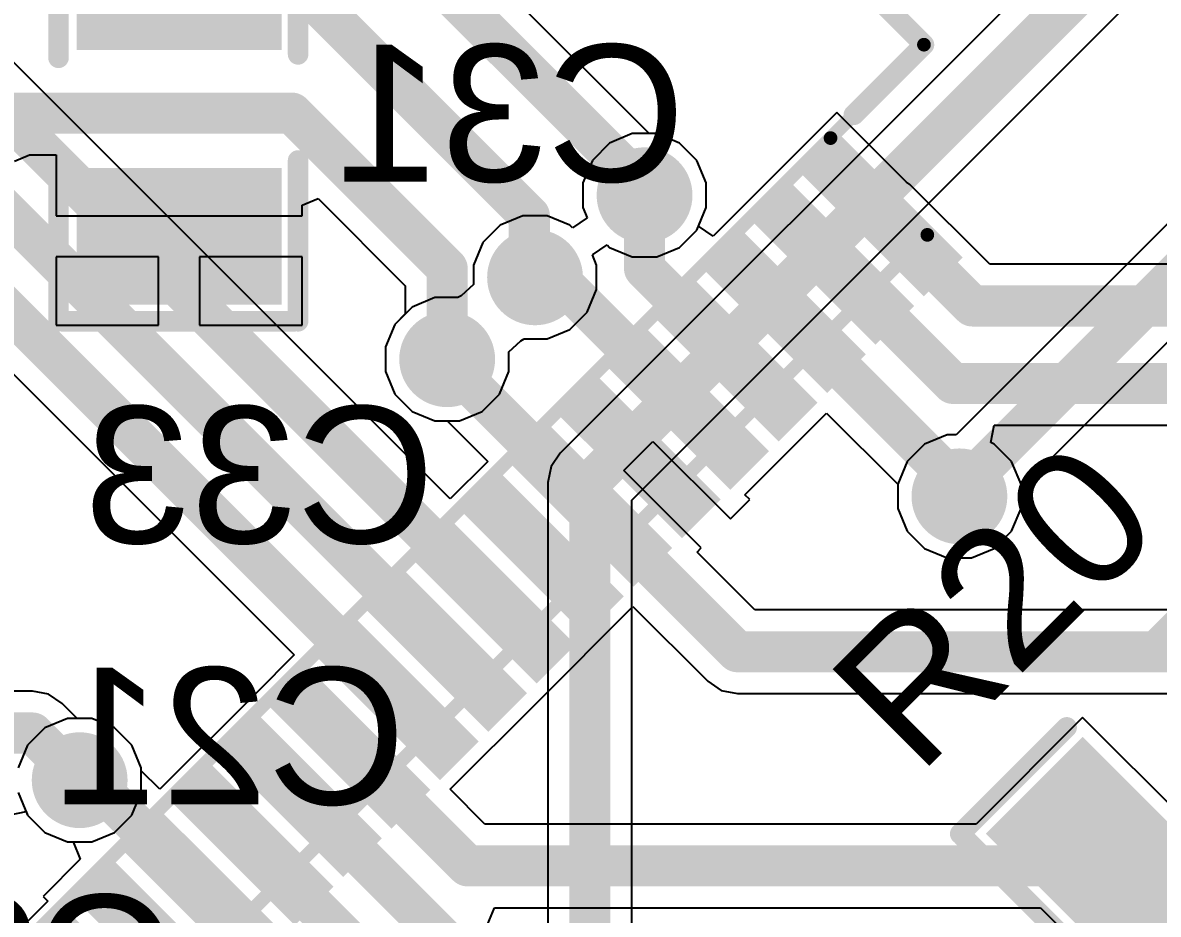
# Model space of a CAD drawing. Header units: millimetres. Extents: x 95 to 305, y 96 to 295.
# Drawn here: x 203.46 to 211.75, y 139.25 to 145.76 of the extents above; entities that cross this region are included whole.
import ezdxf

# ---------------------------------------------------------------- set-up
doc = ezdxf.new("R2010")
doc.units = ezdxf.units.MM
for name, color, linetype in [('BottomLayer', 5, 'Continuous'), ('BottomOverlay', 54, 'Continuous'), ('BottomPaste', 16, 'Continuous'), ('BottomSolder', 6, 'Continuous'), ('Mechanical11', 56, 'Continuous'), ('TopLayer', 1, 'Continuous'), ('TopOverlay', 2, 'Continuous'), ('TopPaste', 8, 'Continuous'), ('TopSolder', 216, 'Continuous'), ('ViaHoleLayer', 16, 'Continuous')]:
    doc.layers.add(name, color=color, linetype=linetype)
doc.styles.add('Arial', font='arial.ttf', dxfattribs={"height": 0.2})

# ---------------------------------------------------------------- blocks, each defined once
blk = doc.blocks.new('LQFP100_66')
at = {"layer": 'TopLayer'}
for points in [[(-7.14999967, 1.64999924), (-7.14999967, 1.34999984), (-8.34999981, 1.34999984), (-8.34999981, 1.64999924)], [(-7.14999967, 1.15000024), (-7.14999967, 0.8500008399999999), (-8.34999981, 0.8500008399999999), (-8.34999981, 1.15000024)], [(-7.14999967, 0.65000124), (-7.14999967, 0.35000184), (-8.34999981, 0.35000184), (-8.34999981, 0.65000124)], [(-7.14999967, 0.15000224), (-7.14999967, -0.1499971599999999), (-8.34999981, -0.14999716), (-8.34999981, 0.15000224)], [(-7.14999967, -0.34999676), (-7.14999967, -0.6499961599999999), (-8.34999981, -0.6499961599999999), (-8.34999981, -0.34999676)], [(-7.14999967, -0.8499957599999999), (-7.14999967, -1.14999516), (-8.34999981, -1.14999516), (-8.34999981, -0.8499957599999999)], [(-7.14999967, -1.34999476), (-7.14999967, -1.64999416), (-8.34999981, -1.64999416), (-8.34999981, -1.34999476)], [(-7.14999967, -1.84999376), (-7.14999967, -2.14999316), (-8.34999981, -2.14999316), (-8.34999981, -1.84999376)], [(-7.14999967, -2.34999276), (-7.14999967, -2.64999216), (-8.34999981, -2.64999216), (-8.34999981, -2.34999276)], [(-7.14999967, -2.84999176), (-7.14999967, -3.14999116), (-8.34999981, -3.14999116), (-8.34999981, -2.84999176)], [(-7.14999967, -3.349990759999999), (-7.14999967, -3.64999016), (-8.34999981, -3.64999016), (-8.34999981, -3.349990759999999)], [(-7.14999967, -3.84998976), (-7.14999967, -4.14998916), (-8.34999981, -4.14998916), (-8.34999981, -3.84998976)], [(-7.14999967, -4.34998876), (-7.14999967, -4.649988159999999), (-8.34999981, -4.649988159999999), (-8.34999981, -4.34998876)], [(-7.14999967, -4.849987759999999), (-7.14999967, -5.149987159999999), (-8.34999981, -5.149987159999999), (-8.34999981, -4.849987759999999)], [(-7.14999967, -5.349986759999999), (-7.14999967, -5.64998616), (-8.34999981, -5.64998616), (-8.34999981, -5.349986759999999)], [(-7.14999967, -5.84998576), (-7.14999967, -6.149985159999999), (-8.34999981, -6.149985159999999), (-8.34999981, -5.84998576)]]:
    blk.add_hatch(color=1, dxfattribs=at).paths.add_polyline_path(points)
at = {"layer": 'TopPaste'}
for points in [[(-7.14999967, 1.64999924), (-7.14999967, 1.34999984), (-8.34999981, 1.34999984), (-8.34999981, 1.64999924)], [(-7.14999967, 1.15000024), (-7.14999967, 0.8500008399999999), (-8.34999981, 0.8500008399999999), (-8.34999981, 1.15000024)], [(-7.14999967, 0.65000124), (-7.14999967, 0.35000184), (-8.34999981, 0.35000184), (-8.34999981, 0.65000124)], [(-7.14999967, 0.15000224), (-7.14999967, -0.1499971599999999), (-8.34999981, -0.14999716), (-8.34999981, 0.15000224)], [(-7.14999967, -0.34999676), (-7.14999967, -0.6499961599999999), (-8.34999981, -0.6499961599999999), (-8.34999981, -0.34999676)], [(-7.14999967, -0.8499957599999999), (-7.14999967, -1.14999516), (-8.34999981, -1.14999516), (-8.34999981, -0.8499957599999999)], [(-7.14999967, -1.34999476), (-7.14999967, -1.64999416), (-8.34999981, -1.64999416), (-8.34999981, -1.34999476)], [(-7.14999967, -1.84999376), (-7.14999967, -2.14999316), (-8.34999981, -2.14999316), (-8.34999981, -1.84999376)], [(-7.14999967, -2.34999276), (-7.14999967, -2.64999216), (-8.34999981, -2.64999216), (-8.34999981, -2.34999276)], [(-7.14999967, -2.84999176), (-7.14999967, -3.14999116), (-8.34999981, -3.14999116), (-8.34999981, -2.84999176)], [(-7.14999967, -3.349990759999999), (-7.14999967, -3.64999016), (-8.34999981, -3.64999016), (-8.34999981, -3.349990759999999)], [(-7.14999967, -3.84998976), (-7.14999967, -4.14998916), (-8.34999981, -4.14998916), (-8.34999981, -3.84998976)], [(-7.14999967, -4.34998876), (-7.14999967, -4.649988159999999), (-8.34999981, -4.649988159999999), (-8.34999981, -4.34998876)], [(-7.14999967, -4.849987759999999), (-7.14999967, -5.149987159999999), (-8.34999981, -5.149987159999999), (-8.34999981, -4.849987759999999)], [(-7.14999967, -5.349986759999999), (-7.14999967, -5.64998616), (-8.34999981, -5.64998616), (-8.34999981, -5.349986759999999)], [(-7.14999967, -5.84998576), (-7.14999967, -6.149985159999999), (-8.34999981, -6.149985159999999), (-8.34999981, -5.84998576)]]:
    blk.add_hatch(color=8, dxfattribs=at).paths.add_polyline_path(points)
at = {"layer": 'TopSolder'}
for points in [[(-7.09999977, 2.19999814), (-7.09999977, 1.79999894), (-8.39999971, 1.79999894), (-8.39999971, 2.19999814)], [(-7.09999977, 1.69999914), (-7.09999977, 1.29999994), (-8.39999971, 1.29999994), (-8.39999971, 1.69999914)], [(-7.09999977, 1.20000014), (-7.09999977, 0.8000009399999999), (-8.39999971, 0.8000009399999999), (-8.39999971, 1.20000014)], [(-7.09999977, 0.7000011399999999), (-7.09999977, 0.30000194), (-8.39999971, 0.3000019399999999), (-8.39999971, 0.7000011399999999)], [(-7.09999977, 0.2000021400000001), (-7.09999977, -0.1999970599999999), (-8.39999971, -0.19999706), (-8.39999971, 0.2000021399999999)], [(-7.09999977, -0.29999686), (-7.09999977, -0.69999606), (-8.39999971, -0.69999606), (-8.39999971, -0.29999686)], [(-7.09999977, -0.79999586), (-7.09999977, -1.19999506), (-8.39999971, -1.19999506), (-8.39999971, -0.79999586)], [(-7.09999977, -1.29999486), (-7.09999977, -1.69999406), (-8.39999971, -1.69999406), (-8.39999971, -1.29999486)], [(-7.09999977, -1.79999386), (-7.09999977, -2.19999306), (-8.39999971, -2.19999306), (-8.39999971, -1.79999386)], [(-7.09999977, -2.29999286), (-7.09999977, -2.69999206), (-8.39999971, -2.69999206), (-8.39999971, -2.29999286)], [(-7.09999977, -2.79999186), (-7.09999977, -3.19999106), (-8.39999971, -3.19999106), (-8.39999971, -2.79999186)], [(-7.09999977, -3.29999086), (-7.09999977, -3.69999006), (-8.39999971, -3.69999006), (-8.39999971, -3.29999086)], [(-7.09999977, -3.79998986), (-7.09999977, -4.19998906), (-8.39999971, -4.19998906), (-8.39999971, -3.79998986)], [(-7.09999977, -4.29998886), (-7.09999977, -4.69998806), (-8.39999971, -4.69998806), (-8.39999971, -4.29998886)], [(-7.09999977, -4.79998786), (-7.09999977, -5.19998706), (-8.39999971, -5.19998706), (-8.39999971, -4.79998786)], [(-7.09999977, -5.29998686), (-7.09999977, -5.69998606), (-8.39999971, -5.69998606), (-8.39999971, -5.29998686)], [(-7.09999977, -5.79998586), (-7.09999977, -6.199985059999999), (-8.39999971, -6.199985059999999), (-8.39999971, -5.79998586)]]:
    blk.add_hatch(color=216, dxfattribs=at).paths.add_polyline_path(points)
at = {"layer": 'Mechanical11', "const_width": 0.0999998}
for points in [[(-7.099998499999999, 7.100003579999999), (-7.099998499999999, -7.099998499999999)], [(-8.0999965, 6.13500424), (-8.099993959999999, -6.13499408)], [(-7.099995959999999, -6.13499408), (-8.099993959999999, -6.13499408)], [(7.100003579999999, -7.099998499999999), (-7.099998499999999, -7.099998499999999)]]:
    blk.add_lwpolyline(points, dxfattribs=at)
at = {"layer": 'Mechanical11', "const_width": 0.0499999}
for points in [[(-8.124992639999999, -6.13499408, 1), (-8.07499528, -6.13499408, 1)], [(-8.124992639999999, -6.13499408, 1), (-8.07499528, -6.13499408, 1)], [(-7.124994640000001, -6.13499408, 1), (-7.074997279999999, -6.13499408, 1)], [(-7.124997179999999, -7.099998499999999, 1), (-7.074999819999999, -7.099998499999999, 1)], [(-7.124997179999999, -7.099998499999999, 1), (-7.074999819999999, -7.099998499999999, 1)]]:
    blk.add_lwpolyline(points, format="xyb", close=True, dxfattribs=at)
at = {"layer": 'TopOverlay', "const_width": 0.1499997}
for points in [[(-7.1001636, -6.37516378), (-7.1001636, -7.1001636)], [(-6.37516378, -7.1001636), (-7.1001636, -7.1001636)]]:
    blk.add_lwpolyline(points, dxfattribs=at)
at = {"layer": 'TopOverlay', "const_width": 0.07499858}
for points in [[(-7.137664159999999, -6.37516378, 1), (-7.06266304, -6.37516378, 1)], [(-7.137664159999999, -7.1001636, 1), (-7.06266304, -7.1001636, 1)], [(-7.137664159999999, -7.1001636, 1), (-7.06266304, -7.1001636, 1)]]:
    blk.add_lwpolyline(points, format="xyb", close=True, dxfattribs=at)
blk = doc.blocks.new('RES0805_118')
at = {"layer": 'TopLayer'}
for points in [[(-1.38780139, 0.6782968399999999), (-0.4878006499999999, 0.6782968399999999), (-0.4878006499999999, -0.7187031599999999), (-1.38780139, -0.7187031599999999)], [(0.49219993, 0.67829938), (1.39220067, 0.67829938), (1.39220067, -0.7187006199999999), (0.49219993, -0.7187006199999999)]]:
    blk.add_hatch(color=1, dxfattribs=at).paths.add_polyline_path(points)
at = {"layer": 'TopPaste'}
for points in [[(-1.38780139, 0.6782968399999999), (-0.4878006499999999, 0.6782968399999999), (-0.4878006499999999, -0.7187031599999999), (-1.38780139, -0.7187031599999999)], [(0.49219993, 0.67829938), (1.39220067, 0.67829938), (1.39220067, -0.7187006199999999), (0.49219993, -0.7187006199999999)]]:
    blk.add_hatch(color=8, dxfattribs=at).paths.add_polyline_path(points)
at = {"layer": 'TopSolder'}
for points in [[(-1.43780129, 0.72829674), (-0.43780075, 0.72829674), (-0.43780075, -0.76870306), (-1.43780129, -0.76870306)], [(0.44220003, 0.72829928), (1.44220057, 0.72829928), (1.44220057, -0.76870052), (0.44220003, -0.76870052)]]:
    blk.add_hatch(color=216, dxfattribs=at).paths.add_polyline_path(points)
at = {"layer": 'TopOverlay', "const_width": 0.1499997}
for points in [[(-0.47500032, 0.8500008399999999), (-1.5750032, 0.8500008399999999)], [(1.5750032, 0.8500008399999999), (0.47500032, 0.8500008399999999)], [(-1.57500066, -0.87499952), (-1.57500066, 0.8249970799999999)], [(1.57500066, -0.87499952), (1.57500066, 0.8249970799999999)], [(-0.4499991, -0.90000074), (-1.57500066, -0.90000074)], [(1.57500066, -0.90000074), (0.47500032, -0.90000074)]]:
    blk.add_lwpolyline(points, dxfattribs=at)
at = {"layer": 'TopOverlay', "const_width": 0.07499858}
for points in [[(-1.61250376, 0.8500008399999999, 1), (-1.53750264, 0.8500008399999999, 1)], [(-0.5125008799999999, 0.8500008399999999, 1), (-0.43749976, 0.8500008399999999, 1)], [(0.43749976, 0.8500008399999999, 1), (0.5125008799999999, 0.8500008399999999, 1)], [(1.53750264, 0.8500008399999999, 1), (1.61250376, 0.8500008399999999, 1)], [(-1.61250122, 0.8249970799999999, 1), (-1.5375001, 0.8249970799999999, 1)], [(1.5375001, 0.8249970799999999, 1), (1.61250122, 0.8249970799999999, 1)], [(-1.61250122, -0.87499952, 1), (-1.5375001, -0.87499952, 1)], [(-1.61250122, -0.90000074, 1), (-1.5375001, -0.90000074, 1)], [(-0.4874996599999999, -0.90000074, 1), (-0.41249854, -0.90000074, 1)], [(0.43749976, -0.90000074, 1), (0.5125008799999999, -0.90000074, 1)], [(1.5375001, -0.87499952, 1), (1.61250122, -0.87499952, 1)], [(1.5375001, -0.90000074, 1), (1.61250122, -0.90000074, 1)]]:
    blk.add_lwpolyline(points, format="xyb", close=True, dxfattribs=at)
blk = doc.blocks.new('CAP0805_B_171')
at = {"layer": 'BottomLayer'}
for points in [[(-1.37900029, 0.69250306), (-0.47899955, 0.69250306), (-0.47899955, -0.70449694), (-1.37900029, -0.70449694)], [(0.48100107, 0.69250306), (1.38100181, 0.69250306), (1.38100181, -0.70449694), (0.48100107, -0.70449694)]]:
    blk.add_hatch(color=5, dxfattribs=at).paths.add_polyline_path(points)
at = {"layer": 'BottomPaste'}
for points in [[(-1.37900029, 0.69250306), (-0.47899955, 0.69250306), (-0.47899955, -0.70449694), (-1.37900029, -0.70449694)], [(0.48100107, 0.69250306), (1.38100181, 0.69250306), (1.38100181, -0.70449694), (0.48100107, -0.70449694)]]:
    blk.add_hatch(color=16, dxfattribs=at).paths.add_polyline_path(points)
at = {"layer": 'BottomSolder'}
for points in [[(-1.42900019, 0.7425029599999999), (-0.42899965, 0.7425029599999999), (-0.42899965, -0.75449684), (-1.42900019, -0.75449684)], [(0.4310011699999999, 0.7425029599999999), (1.43100171, 0.7425029599999999), (1.43100171, -0.75449684), (0.4310011699999999, -0.75449684)]]:
    blk.add_hatch(color=6, dxfattribs=at).paths.add_polyline_path(points)
at = {"layer": 'BottomOverlay', "const_width": 0.1499997}
for points in [[(-1.55000198, 0.8750020599999999), (-0.37500052, 0.8750020599999999)], [(-1.54999944, 0.8500008399999999), (-1.54999944, -0.8499983)], [(0.37500052, 0.8750045999999999), (1.54999944, 0.8750045999999999)], [(1.54999944, 0.85000338), (1.54999944, -0.8499983)], [(-1.55000198, -0.8750020599999999), (-0.37500052, -0.8750020599999999)], [(0.3999992, -0.87499952), (1.54999944, -0.87499952)]]:
    blk.add_lwpolyline(points, dxfattribs=at)
at = {"layer": 'BottomOverlay', "const_width": 0.07499858}
for points in [[(-1.58750254, 0.8750020599999999, 1), (-1.51250142, 0.8750020599999999, 1)], [(-1.5875, 0.8500008399999999, 1), (-1.51249888, 0.8500008399999999, 1)], [(-0.41250108, 0.8750020599999999, 1), (-0.33749996, 0.8750020599999999, 1)], [(0.33749996, 0.8750045999999999, 1), (0.41250108, 0.8750045999999999, 1)], [(1.51249888, 0.8750045999999999, 1), (1.5875, 0.8750045999999999, 1)], [(1.51249888, 0.85000338, 1), (1.5875, 0.85000338, 1)], [(-1.58750254, -0.8750020599999999, 1), (-1.51250142, -0.8750020599999999, 1)], [(-1.5875, -0.8499983, 1), (-1.51249888, -0.8499983, 1)], [(-0.41250108, -0.8750020599999999, 1), (-0.33749996, -0.8750020599999999, 1)], [(0.36249864, -0.87499952, 1), (0.43749976, -0.87499952, 1)], [(1.51249888, -0.8499983, 1), (1.5875, -0.8499983, 1)], [(1.51249888, -0.87499952, 1), (1.5875, -0.87499952, 1)]]:
    blk.add_lwpolyline(points, format="xyb", close=True, dxfattribs=at)

msp = doc.modelspace()

# ---------------------------------------------------------------- hatches: boundary and pattern name
at = {"layer": 'BottomLayer'}
h = msp.add_hatch(color=5, dxfattribs=at)
edge = h.paths.add_edge_path()
edge.add_arc((208.00000056, 144.50000056), 0.2999994, 0, 360)
h = msp.add_hatch(color=5, dxfattribs=at)
edge = h.paths.add_edge_path()
edge.add_arc((207.19999962, 143.89999922), 0.2999994, 0, 360)
h = msp.add_hatch(color=5, dxfattribs=at)
edge = h.paths.add_edge_path()
edge.add_arc((206.5580578, 143.30189526), 0.2999994, 0, 360)
h = msp.add_hatch(color=5, dxfattribs=at)
edge = h.paths.add_edge_path()
edge.add_arc((210.30000104, 142.29999988), 0.2999994, 0, 360)
h = msp.add_hatch(color=5, dxfattribs=at)
edge = h.paths.add_edge_path()
edge.add_arc((203.87351402, 140.22618132), 0.2999994, 0, 360)
at = {"layer": 'BottomSolder'}
h = msp.add_hatch(color=6, dxfattribs=at)
edge = h.paths.add_edge_path()
edge.add_arc((208.00000056, 144.50000056), 0.3499993, 0, 360)
h = msp.add_hatch(color=6, dxfattribs=at)
edge = h.paths.add_edge_path()
edge.add_arc((207.19999962, 143.89999922), 0.3499993, 0, 360)
h = msp.add_hatch(color=6, dxfattribs=at)
edge = h.paths.add_edge_path()
edge.add_arc((206.5580578, 143.30189526), 0.3499993, 0, 360)
h = msp.add_hatch(color=6, dxfattribs=at)
edge = h.paths.add_edge_path()
edge.add_arc((210.30000104, 142.29999988), 0.3499993, 0, 360)
h = msp.add_hatch(color=6, dxfattribs=at)
edge = h.paths.add_edge_path()
edge.add_arc((203.87351402, 140.22618132), 0.3499993, 0, 360)
at = {"layer": 'TopLayer'}
h = msp.add_hatch(color=1, dxfattribs=at)
edge = h.paths.add_edge_path()
edge.add_arc((208.00000056, 144.50000056), 0.2999994, 0, 360)
h = msp.add_hatch(color=1, dxfattribs=at)
edge = h.paths.add_edge_path()
edge.add_arc((207.19999962, 143.89999922), 0.2999994, 0, 360)
h = msp.add_hatch(color=1, dxfattribs=at)
edge = h.paths.add_edge_path()
edge.add_arc((206.5580578, 143.30189526), 0.2999994, 0, 360)
h = msp.add_hatch(color=1, dxfattribs=at)
edge = h.paths.add_edge_path()
edge.add_arc((210.30000104, 142.29999988), 0.2999994, 0, 360)
h = msp.add_hatch(color=1, dxfattribs=at)
edge = h.paths.add_edge_path()
edge.add_arc((203.87351402, 140.22618132), 0.2999994, 0, 360)
at = {"layer": 'TopSolder'}
h = msp.add_hatch(color=216, dxfattribs=at)
edge = h.paths.add_edge_path()
edge.add_arc((208.00000056, 144.50000056), 0.3499993, 0, 360)
h = msp.add_hatch(color=216, dxfattribs=at)
edge = h.paths.add_edge_path()
edge.add_arc((207.19999962, 143.89999922), 0.3499993, 0, 360)
h = msp.add_hatch(color=216, dxfattribs=at)
edge = h.paths.add_edge_path()
edge.add_arc((206.5580578, 143.30189526), 0.3499993, 0, 360)
h = msp.add_hatch(color=216, dxfattribs=at)
edge = h.paths.add_edge_path()
edge.add_arc((210.30000104, 142.29999988), 0.3499993, 0, 360)
h = msp.add_hatch(color=216, dxfattribs=at)
edge = h.paths.add_edge_path()
edge.add_arc((203.87351402, 140.22618132), 0.3499993, 0, 360)
at = {"layer": 'ViaHoleLayer'}
h = msp.add_hatch(color=16, dxfattribs=at)
edge = h.paths.add_edge_path()
edge.add_arc((208.00000056, 144.50000056), 0.1499997, 0, 360)
h = msp.add_hatch(color=16, dxfattribs=at)
edge = h.paths.add_edge_path()
edge.add_arc((207.19999962, 143.89999922), 0.1499997, 0, 360)
h = msp.add_hatch(color=16, dxfattribs=at)
edge = h.paths.add_edge_path()
edge.add_arc((206.5580578, 143.30189526), 0.1499997, 0, 360)
h = msp.add_hatch(color=16, dxfattribs=at)
edge = h.paths.add_edge_path()
edge.add_arc((210.30000104, 142.29999988), 0.1499997, 0, 360)
h = msp.add_hatch(color=16, dxfattribs=at)
edge = h.paths.add_edge_path()
edge.add_arc((203.87351402, 140.22618132), 0.1499997, 0, 360)

# ---------------------------------------------------------------- linework, layer by layer
at = {"layer": 'BottomLayer'}
for p, q in [((215.27564514, 150.5082207), (207.3837102, 142.6162883)), ((207.90587578, 142.2732994), (215.7978031, 150.16522926)), ((215.46487768, 147.93762132), (210.27725534, 142.74999898)), ((210.75000014, 142.3575893), (215.80786658, 147.41545574)), ((208.03429564, 144.94999966), (206.13062914, 146.8536687)), ((208.08951016, 144.94999966), (208.03429564, 144.94999966)), ((208.2549048, 144.88149078), (208.08951016, 144.94999966)), ((208.38149078, 144.7549048), (208.2549048, 144.88149078)), ((203.398501, 144.74999498), (203.50722062, 144.7941224)), ((203.50722062, 144.7941224), (203.70150014, 144.7941224)), ((203.70150014, 144.7941224), (203.70150014, 144.34999832)), ((208.44999966, 144.58951016), (208.38149078, 144.7549048)), ((208.44999966, 144.41049096), (208.44999966, 144.58951016)), ((205.49849934, 144.42672918), (205.6158321, 144.47532954)), ((205.49849934, 144.34999832), (205.49849934, 144.42672918)), ((205.6158321, 144.47532954), (206.25218084, 143.83898334)), ((203.70150014, 144.34999832), (204.60001244, 144.34999832)), ((204.60001244, 144.34999832), (205.49849934, 144.34999832)), ((208.38149078, 144.24509632), (208.44999966, 144.41049096)), ((208.2549048, 144.11851034), (208.38149078, 144.24509632)), ((207.61853828, 144.06546244), (207.7262038, 144.13740286)), ((207.7262038, 144.13740286), (207.74509632, 144.11851034)), ((207.74509632, 144.11851034), (207.91049096, 144.05000146)), ((208.08951016, 144.05000146), (208.2549048, 144.11851034)), ((204.45001274, 144.04999892), (203.70150014, 144.04999892)), ((203.70150014, 144.04999892), (203.70150014, 143.55000246)), ((204.45001274, 143.55000246), (204.45001274, 144.04999892)), ((205.49849934, 144.04999892), (204.75001214, 144.04999892)), ((204.75001214, 144.04999892), (204.75001214, 143.55000246)), ((205.49849934, 143.55000246), (205.49849934, 144.04999892)), ((207.64999872, 143.98950882), (207.61853828, 144.06546244)), ((207.91049096, 144.05000146), (208.08951016, 144.05000146)), ((207.64999872, 143.81048962), (207.64999872, 143.98950882)), ((206.25218084, 143.83898334), (206.25218084, 143.63241276)), ((207.58148984, 143.64509498), (207.64999872, 143.81048962)), ((206.25218084, 143.63241276), (206.17656758, 143.5567995)), ((207.45490386, 143.518509), (207.58148984, 143.64509498)), ((203.70150014, 143.55000246), (204.45001274, 143.55000246)), ((204.75001214, 143.55000246), (205.49849934, 143.55000246)), ((206.17656758, 143.5567995), (206.1080587, 143.39140486)), ((207.28950922, 143.45000012), (207.45490386, 143.518509)), ((207.0080569, 143.35496348), (207.09691118, 143.43739918)), ((207.09691118, 143.43739918), (207.121252, 143.45000012)), ((207.121252, 143.45000012), (207.28950922, 143.45000012)), ((206.1080587, 143.39140486), (206.1080587, 143.21238566)), ((207.0080569, 143.21238566), (207.0080569, 143.35496348)), ((206.1080587, 143.21238566), (206.17656758, 143.04699102)), ((206.93954802, 143.04699102), (207.0080569, 143.21238566)), ((206.17656758, 143.04699102), (206.30315356, 142.92040504)), ((206.81296204, 142.92040504), (206.93954802, 143.04699102)), ((206.30315356, 142.92040504), (206.4685482, 142.85189616)), ((206.4685482, 142.85189616), (206.6475674, 142.85189616)), ((206.6475674, 142.85189616), (206.81296204, 142.92040504)), ((210.0450968, 142.6814901), (209.91851082, 142.55490412)), ((210.21049144, 142.74999898), (210.0450968, 142.6814901)), ((210.27725534, 142.74999898), (210.21049144, 142.74999898)), ((207.3837102, 142.6162883), (207.31740604, 142.51705304)), ((207.31740604, 142.51705304), (207.29411932, 142.39999968)), ((209.91851082, 142.55490412), (209.85000194, 142.38950948)), ((207.29411932, 142.39999968), (207.29412186, 142.39998698)), ((207.29412186, 142.39998698), (207.29412186, 136.67669642)), ((209.85000194, 142.38950948), (209.85000194, 142.21049028)), ((210.75000014, 142.21049028), (210.75000014, 142.3575893)), ((207.90587578, 136.54999868), (207.90587578, 142.2732994)), ((209.85000194, 142.21049028), (209.91851082, 142.04509564)), ((210.68149126, 142.04509564), (210.75000014, 142.21049028)), ((209.91851082, 142.04509564), (210.0450968, 141.91850966)), ((210.55490528, 141.91850966), (210.68149126, 142.04509564)), ((210.0450968, 141.91850966), (210.21049144, 141.85000078)), ((210.38951064, 141.85000078), (210.55490528, 141.91850966)), ((210.21049144, 141.85000078), (210.38951064, 141.85000078)), ((203.52868362, 140.87687598), (203.3544955, 140.87687598)), ((203.52869632, 140.87687852), (203.52868362, 140.87687598)), ((203.64574968, 140.8535918), (203.52869632, 140.87687852)), ((203.74498494, 140.78728764), (203.64574968, 140.8535918)), ((203.85609216, 140.67618042), (203.74498494, 140.78728764)), ((203.96302362, 140.67618042), (203.85609216, 140.67618042)), ((204.12841826, 140.60767154), (203.96302362, 140.67618042)), ((204.25500424, 140.48108556), (204.12841826, 140.60767154)), ((204.32351312, 140.31569092), (204.25500424, 140.48108556)), ((204.32351312, 140.13667172), (204.32351312, 140.31569092)), ((204.25500424, 139.97127708), (204.32351312, 140.13667172)), ((203.3544955, 139.97143202), (203.4814955, 139.99669232)), ((203.4814955, 139.99669232), (203.4920238, 139.97127708)), ((203.4920238, 139.97127708), (203.61860978, 139.8446911)), ((204.12841826, 139.8446911), (204.25500424, 139.97127708)), ((203.61860978, 139.8446911), (203.78400442, 139.77618222)), ((203.96302362, 139.77618222), (204.12841826, 139.8446911)), ((203.78400442, 139.77618222), (203.96302362, 139.77618222))]:
    msp.add_line(p, q, dxfattribs=at)
at = {"layer": 'BottomLayer', "const_width": 0.2999994}
for points in [[(207.59999882, 142.39999968), (215.5815221, 150.38152296)], [(210.30000104, 142.34016744), (215.6811663, 147.7213327)], [(205.02442104, 147.52729956), (208.00000056, 144.55172004)], [(205.44849944, 146.06000252), (207.15850364, 144.34999832)], [(200.78751816, 145.09999936), (205.42373952, 145.09999936)], [(205.42373952, 145.09999936), (206.5580578, 143.96568108)], [(208.00000056, 144.50000056), (208.00000056, 144.55172004)], [(207.15850364, 143.9414952), (207.15850364, 144.34999832)], [(206.5580578, 143.30189526), (206.5580578, 143.96568108)], [(207.15850364, 143.9414952), (207.19999962, 143.89999922)], [(207.59999882, 136.54999868), (207.59999882, 142.39999968)], [(210.30000104, 142.29999988), (210.30000104, 142.34016744)], [(202.5059958, 140.57099902), (203.52869632, 140.57099902)], [(203.52869632, 140.57099902), (203.87351402, 140.22618132)]]:
    msp.add_lwpolyline(points, dxfattribs=at)
at = {"layer": 'BottomLayer', "const_width": 0.1499997}
for points in [[(205.34874094, 145.09999936, 1), (205.4987381, 145.09999936, 1)], [(205.34874094, 145.09999936, 1), (205.4987381, 145.09999936, 1)], [(207.92500198, 144.55172004, 1), (208.07499914, 144.55172004, 1)], [(207.92500198, 144.55172004, 1), (208.07499914, 144.55172004, 1)], [(207.92500198, 144.50000056, 1), (208.07499914, 144.50000056, 1)], [(207.08350506, 144.34999832, 1), (207.23350222, 144.34999832, 1)], [(207.08350506, 144.34999832, 1), (207.23350222, 144.34999832, 1)], [(206.48305922, 143.96568108, 1), (206.63305638, 143.96568108, 1)], [(206.48305922, 143.96568108, 1), (206.63305638, 143.96568108, 1)], [(207.08350506, 143.9414952, 1), (207.23350222, 143.9414952, 1)], [(207.08350506, 143.9414952, 1), (207.23350222, 143.9414952, 1)], [(207.12500104, 143.89999922, 1), (207.2749982, 143.89999922, 1)], [(206.48305922, 143.30189526, 1), (206.63305638, 143.30189526, 1)], [(207.52500024, 142.39999968, 1), (207.6749974, 142.39999968, 1)], [(207.52500024, 142.39999968, 1), (207.6749974, 142.39999968, 1)], [(210.22500246, 142.34016744, 1), (210.37499962, 142.34016744, 1)], [(210.22500246, 142.34016744, 1), (210.37499962, 142.34016744, 1)], [(210.22500246, 142.29999988, 1), (210.37499962, 142.29999988, 1)], [(203.45369774, 140.57099902, 1), (203.6036949, 140.57099902, 1)], [(203.45369774, 140.57099902, 1), (203.6036949, 140.57099902, 1)], [(203.79851544, 140.22618132, 1), (203.9485126, 140.22618132, 1)]]:
    msp.add_lwpolyline(points, format="xyb", close=True, dxfattribs=at)
at = {"layer": 'TopLayer'}
for p, q in [((206.58024724, 142.28074922), (200.50587788, 148.35511858)), ((198.93162906, 147.65000188), (205.44056448, 141.14106646)), ((209.40451134, 145.10501332), (208.98025006, 144.68075204)), ((209.91393374, 144.59559092), (209.40451134, 145.10501332)), ((207.91049096, 144.94999966), (207.74509632, 144.88149078)), ((208.08951016, 144.94999966), (207.91049096, 144.94999966)), ((208.2549048, 144.88149078), (208.08951016, 144.94999966)), ((207.74509632, 144.88149078), (207.61851034, 144.7549048)), ((208.38149078, 144.7549048), (208.2549048, 144.88149078)), ((207.61851034, 144.7549048), (207.55000146, 144.58951016)), ((208.44999966, 144.58951016), (208.38149078, 144.7549048)), ((208.98025006, 144.68075204), (208.50082506, 144.20132704)), ((207.55000146, 144.58951016), (207.55000146, 144.41049096)), ((208.44999966, 144.41049096), (208.44999966, 144.58951016)), ((209.939001, 144.57884216), (209.91393374, 144.59559092)), ((210.52116138, 143.99667924), (209.939001, 144.57884216)), ((207.11049002, 144.34999832), (206.94509538, 144.28148944)), ((207.28950922, 144.34999832), (207.11049002, 144.34999832)), ((207.45490386, 144.28148944), (207.28950922, 144.34999832)), ((207.55000146, 144.41049096), (207.5814619, 144.33453734)), ((208.39315954, 144.27326746), (208.44999966, 144.41049096)), ((206.94509538, 144.28148944), (206.8185094, 144.15490346)), ((207.47379638, 144.26259692), (207.45490386, 144.28148944)), ((207.5814619, 144.33453734), (207.47379638, 144.26259692)), ((208.50082506, 144.20132704), (208.39315954, 144.27326746)), ((206.8185094, 144.15490346), (206.75000052, 143.98950882)), ((206.75000052, 143.98950882), (206.75000052, 143.846931)), ((238.4641027, 143.99667924), (210.52116138, 143.99667924)), ((206.75000052, 143.846931), (206.66114624, 143.7644953)), ((206.66114624, 143.7644953), (206.63680542, 143.75189436)), ((206.30315356, 143.68338548), (206.17656758, 143.5567995)), ((206.4685482, 143.75189436), (206.30315356, 143.68338548)), ((206.63680542, 143.75189436), (206.4685482, 143.75189436)), ((206.17656758, 143.5567995), (206.1080587, 143.39140486)), ((206.1080587, 143.39140486), (206.1080587, 143.21238566)), ((206.1080587, 143.21238566), (206.17656758, 143.04699102)), ((206.17656758, 143.04699102), (206.30315356, 142.92040504)), ((206.30315356, 142.92040504), (206.4685482, 142.85189616)), ((206.4685482, 142.85189616), (206.55815686, 142.85189616)), ((206.55815686, 142.85189616), (206.85477552, 142.5552775)), ((208.73276008, 142.31194804), (209.32964484, 142.90883026)), ((209.32964484, 142.90883026), (209.85000194, 142.38847316)), ((210.52893124, 142.69224954), (210.55419408, 142.81924954)), ((210.55419408, 142.81924954), (238.78504948, 142.81924954)), ((207.84887818, 142.48872696), (208.06100882, 142.7008576)), ((208.06100882, 142.7008576), (208.6266973, 142.13517166)), ((210.55490528, 142.6814901), (210.52893124, 142.69224954)), ((210.68149126, 142.55490412), (210.55490528, 142.6814901)), ((206.85477552, 142.5552775), (206.58024724, 142.28074922)), ((210.75000014, 142.38950948), (210.68149126, 142.55490412)), ((208.41456412, 141.92303848), (207.84887818, 142.48872696)), ((209.85000194, 142.38847316), (209.85000194, 142.21049028)), ((210.75000014, 142.21049028), (210.75000014, 142.38950948)), ((208.6266973, 142.13517166), (208.76811688, 142.27659124)), ((208.76811688, 142.27659124), (208.73276008, 142.31194804)), ((209.85000194, 142.21049028), (209.91851082, 142.04509564)), ((210.68149126, 142.04509564), (210.75000014, 142.21049028)), ((209.91851082, 142.04509564), (210.0450968, 141.91850966)), ((210.55490528, 141.91850966), (210.68149126, 142.04509564)), ((208.38336784, 141.8918422), (208.41456412, 141.92303848)), ((208.80457604, 141.47063146), (208.38336784, 141.8918422)), ((210.0450968, 141.91850966), (210.21049144, 141.85000078)), ((210.38951064, 141.85000078), (210.55490528, 141.91850966)), ((210.21049144, 141.85000078), (210.38951064, 141.85000078)), ((207.21248626, 140.79167168), (207.9154338, 141.49461922)), ((207.9154338, 141.49461922), (208.46158714, 140.94846588)), ((211.98637054, 141.47063146), (208.80457604, 141.47063146)), ((205.44056448, 141.14106646), (205.16187822, 140.86238274)), ((208.46158714, 140.94846588), (208.5608224, 140.88216172)), ((205.16187822, 140.86238274), (204.45892814, 140.15943266)), ((208.5608224, 140.88216172), (208.67787576, 140.858875)), ((208.67787576, 140.858875), (208.67788846, 140.85887754)), ((208.67788846, 140.85887754), (211.98637562, 140.85887754)), ((206.58024724, 140.15943266), (207.21248626, 140.79167168)), ((203.61860978, 140.60767154), (203.4920238, 140.48108556)), ((203.78400442, 140.67618042), (203.61860978, 140.60767154)), ((203.96302362, 140.67618042), (203.78400442, 140.67618042)), ((204.12841826, 140.60767154), (203.96302362, 140.67618042)), ((204.25500424, 140.48108556), (204.12841826, 140.60767154)), ((211.19966142, 140.6839198), (210.42161878, 139.90587716)), ((212.09374142, 139.7898398), (211.19966142, 140.6839198)), ((203.4920238, 140.48108556), (203.42351492, 140.31569092)), ((204.32351312, 140.31569092), (204.25500424, 140.48108556)), ((204.32351312, 140.29485022), (204.32351312, 140.31569092)), ((204.45892814, 140.15943266), (204.32351312, 140.29485022)), ((203.42351492, 140.13667172), (203.4920238, 139.97127708)), ((206.83380274, 139.90587716), (206.58024724, 140.15943266)), ((203.4920238, 139.97127708), (203.61860978, 139.8446911)), ((210.42161878, 139.90587716), (206.83380274, 139.90587716)), ((203.61860978, 139.8446911), (203.78400442, 139.77618222)), ((203.78400442, 139.77618222), (203.8253607, 139.77618222)), ((203.8253607, 139.77618222), (203.87796664, 139.64918222)), ((203.87796664, 139.64918222), (203.6062476, 139.37746318)), ((203.6062476, 139.37746318), (203.6416044, 139.34210892)), ((203.6416044, 139.34210892), (202.69116688, 138.3916714)), ((206.85578644, 139.17679048), (206.9043868, 139.29412324)), ((206.9043868, 139.29412324), (210.89240778, 139.29412324)), ((210.89240778, 139.29412324), (211.55109582, 138.6354352))]:
    msp.add_line(p, q, dxfattribs=at)
at = {"layer": 'TopLayer', "const_width": 0.2999994}
for points in [[(200.20000092, 148.2284183), (206.89428776, 141.53413146)], [(198.9142072, 148.10000098), (206.18718224, 140.82702594)], [(199.69999938, 148.02131432), (206.540735, 141.1805787)], [(208.00000056, 143.96394626), (208.00000056, 144.50000056)], [(209.72270984, 144.36255354), (209.72271238, 144.36255354)], [(209.72271238, 144.36255354), (210.39446364, 143.69080228)], [(208.00000056, 143.96394626), (208.66205156, 143.30189526)], [(209.36915708, 144.00900078), (210.25303136, 143.1251265)], [(207.19999962, 143.89999922), (207.25740108, 143.84259776)], [(207.25740108, 143.84259776), (207.41424354, 143.84259776)], [(207.41424354, 143.84259776), (208.3084988, 142.9483425)], [(209.01560432, 143.65544548), (209.01560432, 143.65544802)], [(209.01560432, 143.65544548), (210.30000104, 142.37104876)], [(210.39446364, 143.69080228), (238.59080298, 143.69080228)], [(206.5580578, 143.28457246), (206.5580578, 143.30189526)], [(206.5580578, 143.28457246), (208.67787576, 141.1647545)], [(210.25303136, 143.1251265), (238.78506218, 143.1251265)], [(210.30000104, 142.29999988), (210.30000104, 142.37104876)], [(208.67787576, 141.1647545), (212.52902376, 141.1647545)], [(205.83362948, 140.47347318), (205.83363202, 140.47347318)], [(205.83363202, 140.47347318), (206.707105, 139.6000002)], [(203.87351402, 140.22618132), (203.87370706, 140.22598828)], [(203.87370706, 140.22598828), (203.95979782, 140.22598828)], [(203.95979782, 140.22598828), (204.77296866, 139.41281744)], [(205.48007672, 140.11992296), (206.90000022, 138.69999946)], [(210.92000234, 139.6000002), (211.1775304, 139.85752826)], [(211.1775304, 139.85752826), (211.37537862, 139.65968004)], [(205.1265265, 139.7663702), (210.2764654, 134.6164313)], [(211.37537862, 139.6596775), (211.37537862, 139.65968004)], [(211.37537862, 139.6596775), (211.55109328, 139.48396284)], [(206.707105, 139.6000002), (210.92000234, 139.6000002)], [(211.55109328, 139.48396284), (236.08396268, 139.48396284)], [(204.77296866, 139.41281744), (204.7729712, 139.41281744)]]:
    msp.add_lwpolyline(points, dxfattribs=at)
at = {"layer": 'TopLayer', "const_width": 0.1499997}
for points in [[(207.92500198, 144.50000056, 1), (208.07499914, 144.50000056, 1)], [(209.64771126, 144.36255354, 1), (209.79770842, 144.36255354, 1)], [(209.6477138, 144.36255354, 1), (209.79771096, 144.36255354, 1)], [(209.6477138, 144.36255354, 1), (209.79771096, 144.36255354, 1)], [(207.92500198, 143.96394626, 1), (208.07499914, 143.96394626, 1)], [(207.92500198, 143.96394626, 1), (208.07499914, 143.96394626, 1)], [(209.2941585, 144.00900078, 1), (209.44415566, 144.00900078, 1)], [(207.12500104, 143.89999922, 1), (207.2749982, 143.89999922, 1)], [(207.1824025, 143.84259776, 1), (207.33239966, 143.84259776, 1)], [(207.1824025, 143.84259776, 1), (207.33239966, 143.84259776, 1)], [(207.33924496, 143.84259776, 1), (207.48924212, 143.84259776, 1)], [(207.33924496, 143.84259776, 1), (207.48924212, 143.84259776, 1)], [(208.94060574, 143.65544802, 1), (209.0906029, 143.65544802, 1)], [(208.94060574, 143.65544548, 1), (209.0906029, 143.65544548, 1)], [(208.94060574, 143.65544548, 1), (209.0906029, 143.65544548, 1)], [(210.31946506, 143.69080228, 1), (210.46946222, 143.69080228, 1)], [(210.31946506, 143.69080228, 1), (210.46946222, 143.69080228, 1)], [(206.48305922, 143.30189526, 1), (206.63305638, 143.30189526, 1)], [(206.48305922, 143.28457246, 1), (206.63305638, 143.28457246, 1)], [(206.48305922, 143.28457246, 1), (206.63305638, 143.28457246, 1)], [(208.58705298, 143.30189526, 1), (208.73705014, 143.30189526, 1)], [(210.17803278, 143.1251265, 1), (210.32802994, 143.1251265, 1)], [(210.17803278, 143.1251265, 1), (210.32802994, 143.1251265, 1)], [(208.23350022, 142.9483425, 1), (208.38349738, 142.9483425, 1)], [(210.22500246, 142.37104876, 1), (210.37499962, 142.37104876, 1)], [(210.22500246, 142.37104876, 1), (210.37499962, 142.37104876, 1)], [(210.22500246, 142.29999988, 1), (210.37499962, 142.29999988, 1)], [(206.81928918, 141.53413146, 1), (206.96928634, 141.53413146, 1)], [(206.46573642, 141.1805787, 1), (206.61573358, 141.1805787, 1)], [(208.60287718, 141.1647545, 1), (208.75287434, 141.1647545, 1)], [(208.60287718, 141.1647545, 1), (208.75287434, 141.1647545, 1)], [(206.11218366, 140.82702594, 1), (206.26218082, 140.82702594, 1)], [(205.7586309, 140.47347318, 1), (205.90862806, 140.47347318, 1)], [(205.75863344, 140.47347318, 1), (205.9086306, 140.47347318, 1)], [(205.75863344, 140.47347318, 1), (205.9086306, 140.47347318, 1)], [(203.79851544, 140.22618132, 1), (203.9485126, 140.22618132, 1)], [(203.79870848, 140.22598828, 1), (203.94870564, 140.22598828, 1)], [(203.79870848, 140.22598828, 1), (203.94870564, 140.22598828, 1)], [(203.88479924, 140.22598828, 1), (204.0347964, 140.22598828, 1)], [(203.88479924, 140.22598828, 1), (204.0347964, 140.22598828, 1)], [(205.40507814, 140.11992296, 1), (205.5550753, 140.11992296, 1)], [(211.10253182, 139.85752826, 1), (211.25252898, 139.85752826, 1)], [(211.10253182, 139.85752826, 1), (211.25252898, 139.85752826, 1)], [(205.05152792, 139.7663702, 1), (205.20152508, 139.7663702, 1)], [(211.30038004, 139.65968004, 1), (211.4503772, 139.65968004, 1)], [(211.30038004, 139.65968004, 1), (211.4503772, 139.65968004, 1)], [(211.30038004, 139.6596775, 1), (211.4503772, 139.6596775, 1)], [(211.30038004, 139.6596775, 1), (211.4503772, 139.6596775, 1)], [(206.63210642, 139.6000002, 1), (206.78210358, 139.6000002, 1)], [(206.63210642, 139.6000002, 1), (206.78210358, 139.6000002, 1)], [(210.84500376, 139.6000002, 1), (210.99500092, 139.6000002, 1)], [(210.84500376, 139.6000002, 1), (210.99500092, 139.6000002, 1)], [(211.4760947, 139.48396284, 1), (211.62609186, 139.48396284, 1)], [(211.4760947, 139.48396284, 1), (211.62609186, 139.48396284, 1)], [(204.69797008, 139.41281744, 1), (204.84796724, 139.41281744, 1)], [(204.69797008, 139.41281744, 1), (204.84796724, 139.41281744, 1)], [(204.69797262, 139.41281744, 1), (204.84796978, 139.41281744, 1)]]:
    msp.add_lwpolyline(points, format="xyb", close=True, dxfattribs=at)

# ---------------------------------------------------------------- block references
for name, p, rotation in [('LQFP100_66', (200.00000132, 145.6000009), 135), ('CAP0805_B_171', (204.5940028, 145.12900108), 90), ('RES0805_118', (212.05589796, 140.31162946), 225)]:
    msp.add_blockref(name, p, dxfattribs=dict(rotation=rotation))

# ---------------------------------------------------------------- texts
at = {"layer": 'BottomOverlay', "style": 'Arial', "text_generation_flag": 2}
for s, p in [('C31', (208.29999996, 144.60000036)), ('C33', (206.47002394, 141.95839782)), ('C21', (206.25789584, 140.04920936)), ('C20', (204.59619736, 138.38751342))]:
    msp.add_text(s, height=1.00000054, dxfattribs=at).set_placement(p)
at = {"layer": 'TopOverlay', "style": 'Arial'}
msp.add_text('R20', height=1.00000054, rotation=45, dxfattribs=at).set_placement((209.9999991, 140.2499989))

doc.saveas('drawing.dxf')
